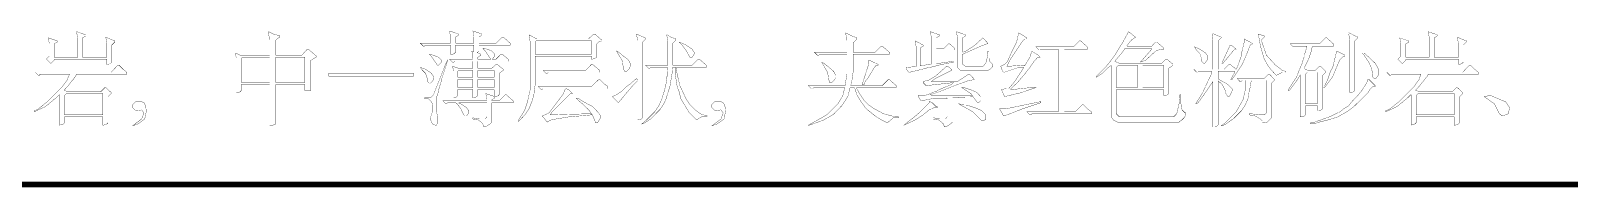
# Model space of a CAD drawing. Extents: x 94 to 452, y -72 to 1042.
# Drawn here: x 267.1 to 322.8, y 848.4 to 854 of the extents above; entities that cross this region are included whole.
import ezdxf

# ---------------------------------------------------------------- set-up
doc = ezdxf.new("R2010")
doc.units = 0
doc.header["$MEASUREMENT"] = 0
doc.layers.add('TREE_LAYER', color=7, linetype='Continuous')

msp = doc.modelspace()

# ---------------------------------------------------------------- linework, layer by layer
at = {"layer": 'TREE_LAYER'}
for points, const_width, elevation in [([(268.734431, 854.009172), (268.720705, 854.009172), (268.720705, 853.981721), (268.761882, 853.80329), (268.761882, 853.089565), (268.748156, 853.089565), (267.924627, 853.089565), (267.910901, 853.089565), (267.910901, 853.569957), (268.020705, 853.638584), (268.020705, 853.638584), (268.020705, 853.679761), (267.691294, 853.789565), (267.73247, 853.583682), (267.73247, 853.130741), (267.622666, 853.020937), (267.773647, 852.869957), (267.801098, 852.869957), (267.910901, 852.979761), (267.910901, 853.007212), (267.924627, 853.020937), (269.818745, 853.020937), (269.818745, 853.007212), (269.818745, 852.82878), (269.901098, 852.842506), (269.955999, 852.869957), (269.997176, 852.911133), (269.997176, 853.52878), (270.10698, 853.638584), (270.10698, 853.679761), (269.928549, 853.748388), (269.777568, 853.817016), (269.818745, 853.583682), (269.818745, 853.089565), (269.818745, 853.089565), (268.940313, 853.089565), (268.940313, 853.089565), (268.940313, 853.789565), (269.050117, 853.858192), (269.050117, 853.858192), (269.050117, 853.899368), (268.734431, 854.009172), (268.734431, 854.009172)], 0.01, 20), ([(275.693254, 854.009172), (275.679529, 854.009172), (275.679529, 853.940545), (275.720705, 853.720937), (275.720705, 853.171917), (275.720705, 853.158192), (274.650117, 853.158192), (274.485411, 853.240545), (274.471686, 853.240545), (274.471686, 853.226819), (274.512862, 853.062114), (274.512862, 851.813094), (274.595215, 851.813094), (274.650117, 851.840545), (274.691294, 851.881721), (274.691294, 852.101329), (274.705019, 852.101329), (275.720705, 852.101329), (275.720705, 852.101329), (275.720705, 850.605251), (275.761882, 850.605251), (275.885411, 850.646427), (275.940313, 850.673878), (275.940313, 852.101329), (275.940313, 852.101329), (276.997176, 852.101329), (276.997176, 852.101329), (276.997176, 851.881721), (277.216784, 851.881721), (277.216784, 852.979761), (277.395215, 853.089565), (277.408941, 853.089565), (277.408941, 853.130741), (277.271686, 853.25427), (277.120705, 853.3778), (277.079529, 853.3778), (276.887372, 853.158192), (275.940313, 853.158192), (275.940313, 853.171917), (275.940313, 853.707212), (276.077568, 853.817016), (276.091294, 853.817016), (276.091294, 853.858192), (275.871686, 853.926819), (275.85796, 853.926819), (275.693254, 854.009172), (275.693254, 854.009172)], 0.01, 20), ([(282.254039, 854.036623), (282.240313, 854.036623), (282.240313, 854.022898), (282.28149, 853.830741), (282.28149, 853.611133), (282.28149, 853.597408), (281.18345, 853.597408), (281.293254, 853.487604), (281.334431, 853.487604), (281.361882, 853.52878), (282.28149, 853.52878), (282.28149, 853.52878), (282.28149, 853.199368), (282.363843, 853.199368), (282.418745, 853.226819), (282.459921, 853.267996), (282.459921, 853.52878), (282.473647, 853.52878), (283.118745, 853.52878), (283.118745, 853.52878), (283.118745, 853.295447), (283.118745, 853.281721), (283.050117, 853.309172), (283.091294, 853.10329), (283.077568, 853.020937), (282.240313, 853.020937), (282.350117, 852.911133), (282.391294, 852.911133), (282.43247, 852.938584), (283.077568, 852.938584), (283.091294, 852.938584), (283.091294, 852.691525), (283.077568, 852.691525), (282.555999, 852.691525), (282.473647, 852.718976), (282.350117, 852.760153), (282.391294, 852.581721), (282.391294, 851.620937), (282.459921, 851.620937), (282.542274, 851.70329), (282.542274, 851.909172), (282.542274, 851.922898), (283.077568, 851.922898), (283.091294, 851.909172), (283.091294, 851.620937), (283.173647, 851.634663), (283.228549, 851.662114), (283.269725, 851.70329), (283.269725, 851.909172), (283.269725, 851.922898), (283.846196, 851.922898), (283.859921, 851.909172), (283.859921, 851.675839), (283.846196, 851.675839), (283.55796, 851.771917), (283.599137, 851.566035), (283.599137, 851.511133), (281.993254, 851.511133), (282.103058, 851.401329), (282.130509, 851.401329), (282.171686, 851.442506), (282.459921, 851.442506), (282.514823, 851.401329), (282.652078, 851.222898), (282.720705, 851.071917), (282.789333, 850.962114), (282.871686, 850.962114), (282.871686, 850.975839), (282.940313, 851.071917), (282.940313, 851.15427), (282.85796, 851.264074), (282.652078, 851.401329), (282.58345, 851.42878), (282.58345, 851.442506), (282.58345, 851.442506), (283.599137, 851.442506), (283.599137, 851.442506), (283.599137, 850.934663), (283.530509, 850.85231), (283.324627, 850.85231), (283.091294, 850.893486), (283.091294, 850.85231), (283.269725, 850.824859), (283.379529, 850.742506), (283.448156, 850.673878), (283.489333, 850.564074), (283.585411, 850.591525), (283.708941, 850.673878), (283.777568, 850.742506), (283.777568, 851.442506), (283.791294, 851.442506), (284.546196, 851.442506), (284.546196, 851.511133), (284.299137, 851.730741), (284.25796, 851.730741), (284.038352, 851.511133), (283.791294, 851.511133), (283.777568, 851.524859), (283.777568, 851.55231), (283.887372, 851.620937), (283.887372, 851.662114), (283.901098, 851.662114), (283.997176, 851.689565), (284.038352, 851.730741), (284.038352, 852.499368), (284.175607, 852.609172), (284.189333, 852.609172), (284.189333, 852.650349), (283.969725, 852.82878), (283.928549, 852.82878), (283.777568, 852.691525), (283.269725, 852.691525), (283.269725, 852.691525), (283.269725, 852.938584), (283.269725, 852.938584), (284.367764, 852.938584), (284.367764, 853.020937), (284.148156, 853.199368), (284.10698, 853.199368), (283.928549, 853.020937), (283.791294, 853.020937), (283.791294, 853.020937), (283.887372, 853.130741), (283.887372, 853.199368), (283.777568, 853.309172), (283.612862, 853.3778), (283.55796, 853.391525), (283.461882, 853.418976), (283.448156, 853.418976), (283.55796, 853.281721), (283.736392, 853.020937), (283.736392, 853.020937), (283.269725, 853.020937), (283.269725, 853.089565), (283.379529, 853.158192), (283.379529, 853.199368), (283.242274, 853.25427), (283.310901, 853.309172), (283.310901, 853.52878), (283.310901, 853.52878), (284.436392, 853.52878), (284.436392, 853.597408), (284.189333, 853.817016), (284.148156, 853.817016), (283.928549, 853.597408), (283.310901, 853.597408), (283.310901, 853.611133), (283.310901, 853.817016), (283.40698, 853.885643), (283.420705, 853.926819), (283.091294, 854.036623), (283.091294, 854.036623), (283.091294, 854.022898), (283.118745, 853.830741), (283.118745, 853.611133), (283.118745, 853.597408), (282.473647, 853.597408), (282.459921, 853.611133), (282.459921, 853.817016), (282.569725, 853.885643), (282.569725, 853.926819), (282.254039, 854.036623), (282.254039, 854.036623)], 0.01, 20), ([(287.510901, 853.926819), (287.469725, 853.926819), (287.277568, 853.748388), (285.410901, 853.748388), (285.122666, 853.899368), (285.163843, 853.65231), (285.163843, 851.909172), (285.08149, 851.538584), (285.08149, 851.511133), (284.971686, 851.181721), (284.861882, 851.00329), (284.724627, 850.783682), (284.724627, 850.742506), (284.985411, 851.017016), (285.122666, 851.222898), (285.23247, 851.497408), (285.301098, 851.730741), (285.314823, 851.895447), (285.342274, 852.060153), (285.342274, 853.117016), (285.342274, 853.130741), (287.387372, 853.130741), (287.387372, 853.117016), (287.387372, 853.020937), (287.428549, 853.020937), (287.524627, 853.048388), (287.579529, 853.089565), (287.579529, 853.569957), (287.648156, 853.638584), (287.75796, 853.679761), (287.75796, 853.707212), (287.510901, 853.926819), (287.510901, 853.926819)], 0.01, 20), ([(289.034431, 853.926819), (289.020705, 853.926819), (289.020705, 853.913094), (289.061882, 853.693486), (289.061882, 852.266035), (289.061882, 852.266035), (289.048156, 852.266035), (289.020705, 852.320937), (288.787372, 852.115055), (288.663843, 852.032702), (288.499137, 851.867996), (288.293254, 851.730741), (288.142274, 851.662114), (288.361882, 851.442506), (288.88345, 852.060153), (289.061882, 852.238584), (289.061882, 852.238584), (289.061882, 850.824859), (289.130509, 850.824859), (289.199137, 850.85231), (289.240313, 850.893486), (289.240313, 853.638584), (289.350117, 853.748388), (289.350117, 853.789565), (289.171686, 853.858192), (289.034431, 853.926819), (289.034431, 853.926819)], 0.01, 20), ([(296.610901, 853.967996), (296.610901, 853.967996), (296.610901, 853.913094), (296.652078, 853.693486), (296.652078, 853.281721), (296.638352, 853.267996), (295.471686, 853.267996), (295.58149, 853.158192), (295.622666, 853.158192), (295.663843, 853.199368), (296.638352, 853.199368), (296.652078, 853.199368), (296.652078, 852.485643), (296.58345, 852.087604), (296.58345, 852.060153), (295.252078, 852.060153), (295.361882, 851.950349), (295.403058, 851.950349), (295.444235, 851.991525), (296.569725, 851.991525), (296.569725, 851.991525), (296.501098, 851.70329), (296.322666, 851.401329), (295.952078, 851.030741), (295.677568, 850.866035), (295.252078, 850.632702), (295.293254, 850.632702), (295.801098, 850.811133), (296.171686, 851.030741), (296.473647, 851.346427), (296.679529, 851.662114), (296.761882, 851.9778), (296.775607, 851.991525), (296.912862, 851.991525), (296.926588, 851.9778), (297.022666, 851.70329), (297.159921, 851.483682), (297.324627, 851.250349), (297.365803, 851.209172), (297.708941, 850.934663), (297.942274, 850.797408), (298.10698, 850.715055), (298.120705, 850.715055), (298.326588, 850.893486), (298.518745, 850.893486), (298.518745, 850.934663), (298.395215, 850.934663), (297.969725, 851.044466), (297.640313, 851.222898), (297.420705, 851.373878), (297.269725, 851.524859), (297.091294, 851.799368), (296.995215, 851.9778), (297.008941, 851.991525), (298.436392, 851.991525), (298.436392, 852.060153), (298.189333, 852.279761), (298.148156, 852.279761), (297.928549, 852.060153), (296.789333, 852.060153), (296.789333, 852.073878), (296.830509, 852.238584), (296.844235, 852.389565), (296.871686, 852.540545), (296.871686, 853.199368), (296.871686, 853.199368), (298.189333, 853.199368), (298.189333, 853.267996), (297.928549, 853.487604), (297.887372, 853.487604), (297.667764, 853.267996), (296.871686, 853.267996), (296.871686, 853.281721), (296.871686, 853.597408), (297.008941, 853.748388), (297.008941, 853.789565), (296.830509, 853.858192), (296.610901, 853.967996), (296.610901, 853.967996)], 0.01, 20), ([(299.685411, 854.009172), (299.671686, 854.009172), (299.671686, 853.981721), (299.712862, 853.80329), (299.712862, 852.842506), (299.671686, 852.82878), (299.616784, 852.82878), (299.328549, 852.773878), (299.301098, 852.773878), (299.301098, 853.418976), (299.410901, 853.487604), (299.410901, 853.487604), (299.410901, 853.52878), (299.122666, 853.679761), (299.163843, 853.432702), (299.163843, 852.760153), (299.136392, 852.746427), (298.793254, 852.718976), (298.834431, 852.609172), (298.903058, 852.540545), (299.424627, 852.664074), (299.438352, 852.664074), (299.561882, 852.705251), (299.575607, 852.705251), (299.685411, 852.732702), (299.712862, 852.732702), (299.822666, 852.760153), (299.836392, 852.760153), (299.959921, 852.801329), (299.973647, 852.801329), (300.508941, 852.911133), (300.508941, 852.938584), (300.48149, 852.938584), (300.001098, 852.869957), (299.93247, 852.869957), (299.93247, 852.869957), (299.891294, 852.869957), (299.891294, 852.869957), (299.891294, 853.336623), (299.891294, 853.350349), (300.550117, 853.350349), (300.550117, 853.418976), (300.371686, 853.569957), (300.330509, 853.569957), (300.179529, 853.418976), (299.891294, 853.418976), (299.891294, 853.418976), (299.891294, 853.789565), (300.001098, 853.858192), (300.001098, 853.858192), (300.001098, 853.899368), (299.685411, 854.009172), (299.685411, 854.009172)], 0.01, 20), ([(300.63247, 854.009172), (300.618745, 854.009172), (300.618745, 853.981721), (300.659921, 853.80329), (300.659921, 852.718976), (300.769725, 852.609172), (301.75796, 852.609172), (301.867764, 852.6778), (301.936392, 852.760153), (301.936392, 852.82878), (301.826588, 852.938584), (301.799137, 853.048388), (301.799137, 853.309172), (301.75796, 853.309172), (301.75796, 853.226819), (301.716784, 852.979761), (301.716784, 852.938584), (301.648156, 852.82878), (301.579529, 852.760153), (300.948156, 852.760153), (300.838352, 852.842506), (300.838352, 853.199368), (300.852078, 853.199368), (301.497176, 853.487604), (301.716784, 853.569957), (301.75796, 853.569957), (301.75796, 853.597408), (301.579529, 853.789565), (301.277568, 853.515055), (300.961882, 853.309172), (300.852078, 853.267996), (300.838352, 853.281721), (300.838352, 853.789565), (300.948156, 853.858192), (300.948156, 853.858192), (300.948156, 853.899368), (300.63247, 854.009172), (300.63247, 854.009172)], 0.01, 20), ([(302.88345, 853.967996), (302.869725, 853.940545), (302.801098, 853.638584), (302.622666, 853.281721), (302.471686, 852.938584), (302.361882, 852.82878), (302.224627, 852.760153), (302.293254, 852.581721), (302.334431, 852.540545), (302.869725, 852.718976), (303.061882, 852.718976), (303.061882, 852.718976), (303.020705, 852.650349), (302.73247, 852.211133), (302.512862, 851.950349), (302.430509, 851.950349), (302.252078, 851.922898), (302.361882, 851.662114), (302.938352, 851.799368), (303.501098, 851.991525), (303.322666, 851.991525), (302.691294, 851.922898), (302.636392, 851.922898), (302.58149, 851.936623), (302.622666, 851.9778), (302.828549, 852.169957), (303.020705, 852.389565), (303.28149, 852.718976), (303.43247, 852.938584), (303.569725, 853.089565), (303.652078, 853.089565), (303.569725, 853.171917), (303.350117, 853.309172), (303.28149, 853.089565), (303.103058, 852.787604), (303.103058, 852.801329), (303.034431, 852.801329), (302.512862, 852.760153), (302.444235, 852.760153), (302.58149, 853.020937), (303.020705, 853.679761), (303.103058, 853.748388), (303.171686, 853.748388), (303.171686, 853.789565), (302.88345, 853.967996), (302.88345, 853.967996)], 0.01, 20), ([(306.863843, 854.009172), (306.850117, 853.995447), (306.836392, 853.967996), (306.671686, 853.666035), (306.342274, 853.130741), (306.054039, 852.760153), (305.68345, 852.389565), (305.68345, 852.362114), (305.903058, 852.499368), (306.095215, 852.691525), (306.218745, 852.787604), (306.23247, 852.787604), (306.23247, 852.787604), (306.23247, 850.934663), (306.23247, 850.920937), (306.314823, 850.811133), (306.452078, 850.742506), (308.689333, 850.742506), (308.689333, 850.756231), (308.785411, 850.811133), (308.88149, 850.907212), (308.936392, 851.00329), (308.936392, 851.071917), (308.908941, 851.071917), (308.799137, 851.181721), (308.75796, 851.401329), (308.75796, 851.730741), (308.716784, 851.730741), (308.716784, 851.620937), (308.689333, 851.42878), (308.689333, 851.401329), (308.60698, 851.044466), (308.497176, 850.934663), (306.520705, 850.934663), (306.410901, 851.044466), (306.410901, 851.909172), (306.424627, 851.922898), (308.126588, 851.922898), (308.140313, 851.909172), (308.140313, 851.70329), (308.18149, 851.70329), (308.277568, 851.730741), (308.318745, 851.771917), (308.318745, 852.691525), (308.455999, 852.787604), (308.469725, 852.801329), (308.469725, 852.82878), (308.250117, 853.020937), (308.208941, 853.020937), (308.05796, 852.869957), (306.520705, 852.869957), (306.369725, 852.938584), (306.355999, 852.938584), (306.603058, 853.226819), (306.740313, 853.418976), (307.687372, 853.418976), (307.701098, 853.3778), (307.289333, 852.911133), (307.48149, 852.979761), (307.838352, 853.309172), (308.016784, 853.3778), (308.140313, 853.3778), (308.140313, 853.418976), (307.879529, 853.638584), (307.838352, 853.638584), (307.701098, 853.487604), (306.808941, 853.487604), (306.795215, 853.501329), (306.959921, 853.707212), (307.110901, 853.817016), (306.863843, 854.009172), (306.863843, 854.009172)], 0.01, 20), ([(309.88345, 853.967996), (309.88345, 853.967996), (309.88345, 853.940545), (309.910901, 853.720937), (309.910901, 852.650349), (309.910901, 852.650349), (309.224627, 852.650349), (309.334431, 852.540545), (309.361882, 852.540545), (309.403058, 852.581721), (309.88345, 852.581721), (309.88345, 852.567996), (309.842274, 852.430741), (309.773647, 852.293486), (309.540313, 851.799368), (309.293254, 851.401329), (309.334431, 851.401329), (309.444235, 851.524859), (309.608941, 851.758192), (309.910901, 852.197408), (309.910901, 852.197408), (309.910901, 850.564074), (309.993254, 850.564074), (310.061882, 850.591525), (310.103058, 850.632702), (310.103058, 852.238584), (310.103058, 852.238584), (310.254039, 852.101329), (310.350117, 851.922898), (310.391294, 851.771917), (310.459921, 851.662114), (310.501098, 851.662114), (310.514823, 851.675839), (310.569725, 851.771917), (310.610901, 851.867996), (310.610901, 851.950349), (310.459921, 852.101329), (310.171686, 852.266035), (310.144235, 852.279761), (310.103058, 852.293486), (310.103058, 852.567996), (310.103058, 852.581721), (310.70698, 852.581721), (310.720705, 852.567996), (310.569725, 852.293486), (310.569725, 852.279761), (310.610901, 852.279761), (310.98149, 852.82878), (311.201098, 853.336623), (311.201098, 853.350349), (311.269725, 853.52878), (311.338352, 853.556231), (311.338352, 853.597408), (311.050117, 853.748388), (311.050117, 853.624859), (310.940313, 853.171917), (310.940313, 853.117016), (310.830509, 852.801329), (310.761882, 852.650349), (310.542274, 852.82878), (310.501098, 852.82878), (310.322666, 852.650349), (310.103058, 852.650349), (310.103058, 852.650349), (310.103058, 853.679761), (310.212862, 853.789565), (310.212862, 853.817016), (310.020705, 853.899368), (309.88345, 853.967996), (309.88345, 853.967996)], 0.01, 20), ([(311.571686, 853.926819), (311.55796, 853.926819), (311.55796, 853.913094), (311.599137, 853.748388), (311.640313, 853.487604), (311.68149, 853.350349), (311.777568, 853.020937), (311.928549, 852.760153), (312.038352, 852.622898), (312.216784, 852.430741), (312.436392, 852.540545), (312.546196, 852.540545), (312.546196, 852.581721), (312.436392, 852.609172), (312.189333, 852.801329), (311.859921, 853.158192), (311.667764, 853.707212), (311.777568, 853.817016), (311.777568, 853.858192), (311.571686, 853.926819), (311.571686, 853.926819)], 0.01, 20), ([(314.852078, 853.967996), (314.838352, 853.967996), (314.838352, 853.940545), (314.879529, 853.720937), (314.879529, 851.813094), (314.948156, 851.813094), (315.016784, 851.840545), (315.05796, 851.881721), (315.05796, 853.679761), (315.167764, 853.789565), (315.167764, 853.817016), (314.989333, 853.899368), (314.852078, 853.967996), (314.852078, 853.967996)], 0.01, 20), ([(317.734431, 854.009172), (317.720705, 854.009172), (317.720705, 853.981721), (317.761882, 853.80329), (317.761882, 853.089565), (317.748156, 853.089565), (316.924627, 853.089565), (316.910901, 853.089565), (316.910901, 853.569957), (317.020705, 853.638584), (317.020705, 853.638584), (317.020705, 853.679761), (316.691294, 853.789565), (316.73247, 853.583682), (316.73247, 853.130741), (316.622666, 853.020937), (316.773647, 852.869957), (316.801098, 852.869957), (316.910901, 852.979761), (316.910901, 853.007212), (316.924627, 853.020937), (318.818745, 853.020937), (318.818745, 853.007212), (318.818745, 852.82878), (318.901098, 852.842506), (318.955999, 852.869957), (318.997176, 852.911133), (318.997176, 853.52878), (319.10698, 853.638584), (319.10698, 853.679761), (318.928549, 853.748388), (318.777568, 853.817016), (318.818745, 853.583682), (318.818745, 853.089565), (318.818745, 853.089565), (317.940313, 853.089565), (317.940313, 853.089565), (317.940313, 853.789565), (318.050117, 853.858192), (318.050117, 853.858192), (318.050117, 853.899368), (317.734431, 854.009172), (317.734431, 854.009172)], 0.01, 20), ([(285.369725, 853.666035), (285.38345, 853.679761), (287.387372, 853.679761), (287.387372, 853.666035), (287.387372, 853.199368), (287.387372, 853.199368), (285.342274, 853.199368), (285.342274, 853.199368), (285.342274, 853.638584), (285.369725, 853.666035), (285.369725, 853.666035)], 0.01, 20), ([(290.13247, 853.899368), (290.118745, 853.899368), (290.118745, 853.871917), (290.159921, 853.65231), (290.159921, 852.869957), (290.159921, 852.869957), (290.159921, 852.801329), (290.146196, 852.801329), (289.350117, 852.801329), (289.459921, 852.691525), (289.501098, 852.691525), (289.542274, 852.718976), (290.146196, 852.718976), (290.146196, 852.718976), (290.13247, 852.513094), (290.13247, 852.513094), (290.13247, 852.458192), (290.13247, 852.444466), (290.13247, 852.389565), (290.118745, 852.389565), (290.118745, 852.307212), (290.077568, 852.046427), (290.022666, 851.85427), (290.008941, 851.799368), (289.967764, 851.689565), (289.940313, 851.579761), (289.830509, 851.332702), (289.679529, 851.113094), (289.377568, 850.811133), (289.212862, 850.673878), (289.322666, 850.715055), (289.528549, 850.85231), (289.871686, 851.195447), (290.008941, 851.401329), (290.036392, 851.456231), (290.091294, 851.579761), (290.091294, 851.593486), (290.228549, 852.018976), (290.269725, 852.266035), (290.310901, 852.513094), (290.324627, 852.705251), (290.324627, 852.718976), (290.40698, 852.718976), (290.420705, 852.718976), (290.420705, 852.485643), (290.448156, 852.320937), (290.489333, 852.060153), (290.530509, 851.922898), (290.530509, 851.909172), (290.55796, 851.867996), (290.626588, 851.593486), (290.818745, 851.264074), (290.928549, 851.085643), (291.189333, 850.824859), (291.216784, 850.824859), (291.299137, 850.893486), (291.395215, 850.934663), (291.587372, 850.934663), (291.587372, 850.962114), (291.326588, 851.044466), (291.148156, 851.181721), (290.955999, 851.373878), (290.818745, 851.579761), (290.599137, 852.046427), (290.530509, 852.320937), (290.530509, 852.334663), (290.503058, 852.417016), (290.503058, 852.430741), (290.448156, 852.718976), (290.461882, 852.718976), (291.546196, 852.718976), (291.546196, 852.801329), (291.299137, 853.020937), (291.25796, 853.020937), (291.038352, 852.801329), (290.338352, 852.801329), (290.338352, 852.82878), (290.338352, 852.869957), (290.338352, 853.597408), (290.448156, 853.707212), (290.448156, 853.748388), (290.269725, 853.817016), (290.13247, 853.899368), (290.13247, 853.899368)], 0.01, 20), ([(290.571686, 853.638584), (290.55796, 853.638584), (290.68149, 853.515055), (290.818745, 853.336623), (290.901098, 853.185643), (290.955999, 853.089565), (290.969725, 853.089565), (291.038352, 853.089565), (291.10698, 853.199368), (291.10698, 853.267996), (291.038352, 853.3778), (290.818745, 853.52878), (290.571686, 853.638584), (290.571686, 853.638584)], 0.01, 20), ([(305.120705, 853.679761), (305.079529, 853.679761), (304.859921, 853.460153), (303.501098, 853.460153), (303.610901, 853.350349), (303.652078, 853.350349), (303.679529, 853.3778), (304.297176, 853.3778), (304.310901, 853.3778), (304.310901, 851.113094), (304.297176, 851.113094), (303.171686, 851.113094), (303.28149, 851.00329), (303.322666, 851.00329), (303.350117, 851.044466), (305.518745, 851.044466), (305.518745, 851.113094), (305.367764, 851.222898), (305.216784, 851.373878), (305.189333, 851.373878), (304.928549, 851.113094), (304.530509, 851.113094), (304.530509, 851.113094), (304.530509, 853.3778), (304.530509, 853.3778), (305.367764, 853.3778), (305.367764, 853.460153), (305.120705, 853.679761), (305.120705, 853.679761)], 0.01, 20), ([(309.265803, 853.460153), (309.252078, 853.460153), (309.320705, 853.350349), (309.444235, 853.226819), (309.512862, 853.020937), (309.512862, 852.938584), (309.58149, 852.869957), (309.622666, 852.869957), (309.73247, 853.007212), (309.73247, 853.130741), (309.650117, 853.240545), (309.444235, 853.3778), (309.265803, 853.460153), (309.265803, 853.460153)], 0.01, 20), ([(310.58345, 853.52878), (310.542274, 853.52878), (310.240313, 852.869957), (310.28149, 852.869957), (310.679529, 853.350349), (310.761882, 853.3778), (310.58345, 853.52878), (310.58345, 853.52878)], 0.01, 20), ([(314.042274, 853.789565), (314.001098, 853.789565), (313.78149, 853.569957), (312.724627, 853.569957), (312.834431, 853.460153), (312.861882, 853.460153), (312.903058, 853.487604), (313.328549, 853.487604), (313.328549, 853.487604), (313.23247, 853.158192), (313.23247, 853.117016), (313.191294, 853.007212), (313.163843, 852.897408), (313.054039, 852.636623), (312.944235, 852.362114), (312.68345, 851.964074), (312.642274, 851.881721), (312.642274, 851.881721), (312.68345, 851.881721), (312.697176, 851.895447), (312.971686, 852.266035), (313.08149, 852.444466), (313.08149, 852.444466), (313.08149, 850.934663), (313.177568, 850.934663), (313.23247, 850.962114), (313.273647, 851.00329), (313.273647, 851.332702), (313.273647, 851.332702), (313.699137, 851.332702), (313.712862, 851.332702), (313.712862, 851.15427), (313.754039, 851.15427), (313.850117, 851.181721), (313.891294, 851.222898), (313.891294, 852.430741), (314.001098, 852.540545), (314.001098, 852.581721), (313.822666, 852.760153), (313.78149, 852.760153), (313.630509, 852.609172), (313.369725, 852.609172), (313.218745, 852.6778), (313.218745, 852.691525), (313.38345, 853.007212), (313.493254, 853.336623), (313.493254, 853.391525), (313.534431, 853.487604), (314.289333, 853.487604), (314.289333, 853.569957), (314.042274, 853.789565), (314.042274, 853.789565)], 0.01, 20), ([(274.73247, 853.089565), (274.73247, 853.089565), (275.720705, 853.089565), (275.720705, 853.089565), (275.720705, 852.183682), (275.720705, 852.169957), (274.705019, 852.169957), (274.691294, 852.183682), (274.691294, 853.048388), (274.73247, 853.089565), (274.73247, 853.089565)], 0.01, 20), ([(275.940313, 853.089565), (275.940313, 853.089565), (276.997176, 853.089565), (276.997176, 853.089565), (276.997176, 852.183682), (276.997176, 852.169957), (275.940313, 852.169957), (275.940313, 852.183682), (275.940313, 853.089565), (275.940313, 853.089565)], 0.01, 20), ([(282.171686, 852.979761), (282.130509, 852.911133), (281.691294, 851.813094), (281.663843, 851.730741), (281.554039, 851.620937), (281.334431, 851.620937), (281.334431, 851.593486), (281.471686, 851.593486), (281.595215, 851.469957), (281.622666, 851.373878), (281.622666, 851.113094), (281.554039, 850.907212), (281.554039, 850.824859), (281.622666, 850.673878), (281.718745, 850.632702), (281.773647, 850.632702), (281.801098, 850.701329), (281.801098, 850.975839), (281.773647, 851.113094), (281.773647, 851.662114), (281.814823, 851.744466), (281.855999, 851.936623), (281.952078, 852.25231), (281.952078, 852.293486), (282.130509, 852.82878), (282.171686, 852.979761), (282.171686, 852.979761)], 0.01, 20), ([(281.526588, 853.199368), (281.512862, 853.199368), (281.622666, 853.062114), (281.801098, 852.801329), (281.842274, 852.801329), (281.952078, 852.911133), (281.952078, 852.979761), (281.842274, 853.089565), (281.663843, 853.158192), (281.608941, 853.171917), (281.526588, 853.199368), (281.526588, 853.199368)], 0.01, 20), ([(287.428549, 852.82878), (287.387372, 852.82878), (287.167764, 852.609172), (285.630509, 852.609172), (285.740313, 852.499368), (285.78149, 852.499368), (285.822666, 852.540545), (287.689333, 852.540545), (287.689333, 852.609172), (287.428549, 852.82878), (287.428549, 852.82878)], 0.01, 20), ([(288.293254, 853.309172), (288.293254, 853.309172), (288.30698, 853.295447), (288.512862, 852.938584), (288.540313, 852.705251), (288.58149, 852.581721), (288.58149, 852.581721), (288.663843, 852.581721), (288.746196, 852.664074), (288.801098, 852.760153), (288.801098, 852.842506), (288.73247, 852.979761), (288.705019, 853.007212), (288.512862, 853.158192), (288.375607, 853.267996), (288.293254, 853.309172), (288.293254, 853.309172)], 0.01, 20), ([(295.73247, 852.911133), (295.73247, 852.911133), (295.746196, 852.883682), (295.952078, 852.540545), (295.979529, 852.307212), (296.020705, 852.183682), (296.020705, 852.169957), (296.103058, 852.169957), (296.185411, 852.25231), (296.240313, 852.348388), (296.240313, 852.430741), (296.171686, 852.567996), (296.144235, 852.595447), (295.952078, 852.760153), (295.814823, 852.869957), (295.73247, 852.911133), (295.73247, 852.911133)], 0.01, 20), ([(297.461882, 852.979761), (297.448156, 852.979761), (297.448156, 852.869957), (297.201098, 852.101329), (297.269725, 852.101329), (297.310901, 852.211133), (297.420705, 852.348388), (297.640313, 852.718976), (297.708941, 852.801329), (297.777568, 852.801329), (297.777568, 852.82878), (297.461882, 852.979761), (297.461882, 852.979761)], 0.01, 20), ([(314.412862, 853.309172), (314.399137, 853.295447), (314.261882, 852.718976), (314.179529, 852.581721), (314.069725, 852.25231), (313.973647, 852.073878), (313.93247, 851.991525), (313.959921, 851.991525), (313.973647, 852.005251), (314.261882, 852.389565), (314.508941, 852.979761), (314.659921, 853.130741), (314.701098, 853.130741), (314.687372, 853.171917), (314.412862, 853.309172), (314.412862, 853.309172)], 0.01, 20), ([(315.401098, 853.240545), (315.318745, 853.240545), (315.401098, 853.158192), (315.565803, 852.911133), (315.579529, 852.883682), (315.648156, 852.732702), (315.716784, 852.485643), (315.716784, 852.362114), (315.75796, 852.320937), (315.826588, 852.320937), (315.936392, 852.458192), (315.936392, 852.622898), (315.867764, 852.760153), (315.799137, 852.869957), (315.552078, 853.10329), (315.401098, 853.240545), (315.401098, 853.240545)], 0.01, 20), ([(270.25796, 852.801329), (270.216784, 852.801329), (269.969725, 852.540545), (267.224627, 852.540545), (267.334431, 852.430741), (267.361882, 852.430741), (267.403058, 852.471917), (268.459921, 852.471917), (268.459921, 852.458192), (268.405019, 852.334663), (268.391294, 852.279761), (268.212862, 852.032702), (267.650117, 851.469957), (267.30698, 851.195447), (267.18345, 851.15427), (267.18345, 851.113094), (267.540313, 851.2778), (267.595215, 851.305251), (267.979529, 851.620937), (268.089333, 851.730741), (268.103058, 851.730741), (268.103058, 850.632702), (268.185411, 850.646427), (268.240313, 850.673878), (268.28149, 850.715055), (268.28149, 850.920937), (268.28149, 850.934663), (269.667764, 850.934663), (269.667764, 850.920937), (269.667764, 850.632702), (269.708941, 850.632702), (269.818745, 850.673878), (269.859921, 850.715055), (269.859921, 851.662114), (269.969725, 851.771917), (269.969725, 851.813094), (269.777568, 851.991525), (269.750117, 851.991525), (269.599137, 851.840545), (268.391294, 851.840545), (268.267764, 851.895447), (268.405019, 852.046427), (268.679529, 852.389565), (268.720705, 852.471917), (270.546196, 852.471917), (270.546196, 852.540545), (270.408941, 852.650349), (270.25796, 852.801329), (270.25796, 852.801329)], 0.01, 20), ([(280.936392, 852.513094), (277.861882, 852.513094), (277.861882, 852.485643), (277.861882, 852.40329), (280.442274, 852.40329), (280.936392, 852.40329), (280.936392, 852.458192), (280.936392, 852.513094)], 0.01, 20), ([(281.197176, 852.718976), (281.18345, 852.718976), (281.252078, 852.622898), (281.375607, 852.499368), (281.444235, 852.293486), (281.444235, 852.211133), (281.512862, 852.142506), (281.554039, 852.142506), (281.663843, 852.279761), (281.650117, 852.40329), (281.58149, 852.513094), (281.375607, 852.650349), (281.197176, 852.718976), (281.197176, 852.718976)], 0.01, 20), ([(282.58345, 852.609172), (282.597176, 852.609172), (283.077568, 852.609172), (283.091294, 852.609172), (283.091294, 852.362114), (283.077568, 852.362114), (282.542274, 852.362114), (282.542274, 852.362114), (282.542274, 852.581721), (282.58345, 852.609172), (282.58345, 852.609172)], 0.01, 20), ([(282.542274, 852.279761), (282.542274, 852.279761), (283.077568, 852.279761), (283.091294, 852.279761), (283.091294, 851.991525), (283.077568, 851.991525), (282.542274, 851.991525), (282.542274, 851.991525), (282.542274, 852.279761), (282.542274, 852.279761)], 0.01, 20), ([(283.269725, 852.609172), (283.269725, 852.609172), (283.846196, 852.609172), (283.859921, 852.609172), (283.859921, 852.362114), (283.846196, 852.362114), (283.269725, 852.362114), (283.269725, 852.362114), (283.269725, 852.609172), (283.269725, 852.609172)], 0.01, 20), ([(283.269725, 852.279761), (283.269725, 852.279761), (283.846196, 852.279761), (283.859921, 852.279761), (283.859921, 851.991525), (283.846196, 851.991525), (283.269725, 851.991525), (283.269725, 851.991525), (283.269725, 852.279761), (283.269725, 852.279761)], 0.01, 20), ([(287.689333, 852.279761), (287.648156, 852.279761), (287.387372, 852.032702), (285.452078, 852.032702), (285.561882, 851.922898), (285.603058, 851.922898), (285.630509, 851.950349), (286.440313, 851.950349), (286.440313, 851.950349), (286.371686, 851.771917), (285.863843, 851.085643), (285.822666, 851.058192), (285.603058, 850.962114), (285.78149, 850.742506), (285.93247, 850.824859), (286.261882, 850.879761), (286.605019, 850.934663), (286.659921, 850.934663), (287.387372, 851.00329), (287.359921, 851.044466), (286.385411, 851.017016), (286.371686, 851.017016), (286.055999, 851.00329), (286.055999, 851.00329), (285.905019, 851.00329), (285.891294, 851.00329), (285.959921, 851.113094), (286.618745, 851.771917), (286.701098, 851.771917), (286.550117, 851.922898), (286.467764, 851.950349), (286.467764, 851.950349), (286.467764, 851.950349), (287.977568, 851.950349), (287.977568, 852.032702), (287.826588, 852.142506), (287.689333, 852.279761), (287.689333, 852.279761)], 0.01, 20), ([(300.303058, 852.760153), (300.261882, 852.760153), (300.124627, 852.636623), (299.905019, 852.444466), (299.863843, 852.40329), (299.603058, 852.25231), (299.410901, 852.211133), (299.410901, 852.169957), (299.520705, 852.060153), (300.508941, 852.169957), (300.508941, 852.169957), (300.440313, 852.101329), (300.069725, 851.950349), (299.863843, 851.840545), (299.795215, 851.826819), (299.575607, 851.730741), (299.561882, 851.730741), (299.465803, 851.70329), (299.23247, 851.70329), (299.273647, 851.593486), (299.342274, 851.511133), (299.767764, 851.593486), (300.138352, 851.593486), (300.138352, 851.593486), (300.20698, 851.593486), (300.20698, 851.593486), (300.275607, 851.593486), (300.275607, 851.607212), (300.289333, 851.593486), (300.289333, 850.934663), (300.220705, 850.85231), (300.014823, 850.85231), (299.808941, 850.893486), (299.78149, 850.893486), (299.78149, 850.85231), (299.959921, 850.824859), (300.069725, 850.742506), (300.152078, 850.673878), (300.179529, 850.564074), (300.303058, 850.605251), (300.399137, 850.673878), (300.48149, 850.742506), (300.48149, 851.607212), (300.48149, 851.620937), (300.550117, 851.620937), (300.550117, 851.620937), (300.618745, 851.620937), (300.63247, 851.620937), (300.701098, 851.620937), (300.701098, 851.634663), (300.769725, 851.634663), (300.769725, 851.634663), (300.838352, 851.634663), (300.852078, 851.634663), (300.920705, 851.634663), (300.920705, 851.648388), (300.989333, 851.648388), (300.989333, 851.648388), (301.05796, 851.648388), (301.071686, 851.648388), (301.140313, 851.648388), (301.140313, 851.662114), (301.208941, 851.662114), (301.222666, 851.662114), (301.387372, 851.442506), (301.428549, 851.442506), (301.497176, 851.511133), (301.497176, 851.662114), (301.359921, 851.813094), (301.112862, 851.922898), (301.099137, 851.922898), (300.893254, 851.991525), (300.810901, 851.991525), (301.140313, 851.771917), (301.195215, 851.70329), (301.18149, 851.70329), (299.740313, 851.70329), (299.671686, 851.730741), (300.001098, 851.840545), (300.550117, 852.060153), (300.591294, 852.073878), (301.044235, 852.238584), (301.277568, 852.279761), (301.099137, 852.471917), (301.05796, 852.471917), (300.659921, 852.211133), (299.726588, 852.211133), (299.712862, 852.211133), (299.863843, 852.320937), (299.863843, 852.320937), (300.440313, 852.609172), (300.440313, 852.609172), (300.440313, 852.650349), (300.303058, 852.760153), (300.303058, 852.760153)], 0.01, 20), ([(306.479529, 852.787604), (306.493254, 852.801329), (307.179529, 852.801329), (307.179529, 852.787604), (307.179529, 851.991525), (307.179529, 851.991525), (306.424627, 851.991525), (306.410901, 851.991525), (306.410901, 852.718976), (306.479529, 852.787604), (306.479529, 852.787604)], 0.01, 20), ([(307.371686, 852.787604), (307.371686, 852.801329), (308.126588, 852.801329), (308.140313, 852.787604), (308.140313, 851.991525), (308.126588, 851.991525), (307.371686, 851.991525), (307.371686, 851.991525), (307.371686, 852.787604), (307.371686, 852.787604)], 0.01, 20), ([(311.969725, 852.471917), (311.928549, 852.471917), (311.777568, 852.320937), (310.789333, 852.320937), (310.899137, 852.211133), (310.940313, 852.211133), (310.98149, 852.25231), (311.077568, 852.25231), (311.091294, 852.238584), (311.091294, 851.909172), (311.008941, 851.55231), (310.761882, 851.113094), (310.377568, 850.72878), (310.212862, 850.605251), (310.254039, 850.605251), (310.391294, 850.673878), (310.679529, 850.879761), (310.954039, 851.15427), (311.091294, 851.360153), (311.201098, 851.620937), (311.228549, 851.840545), (311.269725, 852.005251), (311.28345, 852.101329), (311.310901, 852.25231), (311.846196, 852.25231), (311.859921, 852.238584), (311.859921, 851.071917), (311.777568, 851.00329), (311.626588, 851.00329), (311.28345, 851.044466), (311.228549, 851.044466), (311.228549, 851.00329), (311.448156, 850.962114), (311.640313, 850.85231), (311.708941, 850.783682), (311.708941, 850.715055), (311.791294, 850.715055), (311.887372, 850.742506), (312.038352, 850.893486), (312.038352, 852.142506), (312.148156, 852.25231), (312.148156, 852.279761), (311.969725, 852.471917), (311.969725, 852.471917)], 0.01, 20), ([(313.342274, 852.540545), (313.342274, 852.540545), (313.699137, 852.540545), (313.712862, 852.540545), (313.712862, 851.415055), (313.699137, 851.401329), (313.273647, 851.401329), (313.273647, 851.415055), (313.273647, 852.471917), (313.342274, 852.540545), (313.342274, 852.540545)], 0.01, 20), ([(315.579529, 852.279761), (315.538352, 852.279761), (315.497176, 852.169957), (315.318745, 851.881721), (315.167764, 851.70329), (314.90698, 851.42878), (314.838352, 851.332702), (314.659921, 851.222898), (314.522666, 851.113094), (314.152078, 850.934663), (313.534431, 850.715055), (313.452078, 850.715055), (313.452078, 850.673878), (313.561882, 850.673878), (313.78149, 850.742506), (314.110901, 850.824859), (314.426588, 850.920937), (314.769725, 851.113094), (315.016784, 851.291525), (315.552078, 851.813094), (315.60698, 851.922898), (315.716784, 852.032702), (315.799137, 852.032702), (315.799137, 852.060153), (315.579529, 852.279761), (315.579529, 852.279761)], 0.01, 20), ([(319.25796, 852.801329), (319.216784, 852.801329), (318.969725, 852.540545), (316.224627, 852.540545), (316.334431, 852.430741), (316.361882, 852.430741), (316.403058, 852.471917), (317.459921, 852.471917), (317.459921, 852.458192), (317.405019, 852.334663), (317.391294, 852.279761), (317.212862, 852.032702), (316.650117, 851.469957), (316.30698, 851.195447), (316.18345, 851.15427), (316.18345, 851.113094), (316.540313, 851.2778), (316.595215, 851.305251), (316.979529, 851.620937), (317.089333, 851.730741), (317.103058, 851.730741), (317.103058, 850.632702), (317.185411, 850.646427), (317.240313, 850.673878), (317.28149, 850.715055), (317.28149, 850.920937), (317.28149, 850.934663), (318.667764, 850.934663), (318.667764, 850.920937), (318.667764, 850.632702), (318.708941, 850.632702), (318.818745, 850.673878), (318.859921, 850.715055), (318.859921, 851.662114), (318.969725, 851.771917), (318.969725, 851.813094), (318.777568, 851.991525), (318.750117, 851.991525), (318.599137, 851.840545), (317.391294, 851.840545), (317.267764, 851.895447), (317.405019, 852.046427), (317.679529, 852.389565), (317.720705, 852.471917), (319.546196, 852.471917), (319.546196, 852.540545), (319.408941, 852.650349), (319.25796, 852.801329), (319.25796, 852.801329)], 0.01, 20), ([(268.350117, 851.771917), (268.350117, 851.771917), (269.667764, 851.771917), (269.667764, 851.771917), (269.667764, 851.00329), (269.667764, 851.00329), (268.28149, 851.00329), (268.28149, 851.00329), (268.28149, 851.70329), (268.350117, 851.771917), (268.350117, 851.771917)], 0.01, 20), ([(317.350117, 851.771917), (317.350117, 851.771917), (318.667764, 851.771917), (318.667764, 851.771917), (318.667764, 851.00329), (318.667764, 851.00329), (317.28149, 851.00329), (317.28149, 851.00329), (317.28149, 851.70329), (317.350117, 851.771917), (317.350117, 851.771917)], 0.01, 20), ([(319.985411, 851.70329), (319.95796, 851.70329), (319.752078, 851.662114), (320.122666, 851.401329), (320.301098, 851.044466), (320.410901, 850.962114), (320.630509, 851.044466), (320.671686, 851.264074), (320.534431, 851.469957), (319.985411, 851.70329), (319.985411, 851.70329)], 0.01, 20), ([(271.08149, 851.483682), (270.861882, 851.483682), (270.752078, 851.373878), (270.752078, 851.264074), (270.861882, 851.15427), (271.08149, 851.181721), (271.163843, 851.071917), (271.08149, 850.85231), (270.752078, 850.605251), (270.944235, 850.673878), (271.191294, 850.85231), (271.246196, 851.113094), (271.23247, 851.291525), (271.177568, 851.42878), (271.08149, 851.483682), (271.08149, 851.483682)], 0.01, 20), ([(286.920705, 851.593486), (286.838352, 851.593486), (287.05796, 851.401329), (287.291294, 851.181721), (287.401098, 851.030741), (287.469725, 850.893486), (287.538352, 850.715055), (287.60698, 850.715055), (287.716784, 850.893486), (287.716784, 850.962114), (287.648156, 851.071917), (287.428549, 851.305251), (287.085411, 851.483682), (286.920705, 851.593486), (286.920705, 851.593486)], 0.01, 20), ([(292.08149, 851.483682), (291.861882, 851.483682), (291.752078, 851.373878), (291.752078, 851.264074), (291.861882, 851.15427), (292.08149, 851.181721), (292.163843, 851.071917), (292.08149, 850.85231), (291.752078, 850.605251), (291.944235, 850.673878), (292.191294, 850.85231), (292.246196, 851.113094), (292.23247, 851.291525), (292.177568, 851.42878), (292.08149, 851.483682), (292.08149, 851.483682)], 0.01, 20), ([(299.644235, 851.483682), (299.630509, 851.483682), (299.630509, 851.442506), (299.246196, 851.058192), (298.999137, 850.85231), (298.903058, 850.783682), (298.724627, 850.632702), (299.136392, 850.824859), (299.410901, 851.00329), (299.630509, 851.181721), (299.808941, 851.264074), (299.93247, 851.264074), (299.93247, 851.291525), (299.891294, 851.291525), (299.740313, 851.442506), (299.644235, 851.483682), (299.644235, 851.483682)], 0.01, 20), ([(300.714823, 851.401329), (300.701098, 851.401329), (300.989333, 851.236623), (301.030509, 851.222898), (301.208941, 851.113094), (301.538352, 850.783682), (301.60698, 850.783682), (301.689333, 850.85231), (301.689333, 851.00329), (301.538352, 851.15427), (301.291294, 851.264074), (301.277568, 851.264074), (301.071686, 851.332702), (300.975607, 851.346427), (300.961882, 851.360153), (300.893254, 851.360153), (300.714823, 851.401329), (300.714823, 851.401329)], 0.01, 20), ([(303.679529, 851.483682), (302.416784, 851.222898), (302.18345, 851.222898), (302.320705, 850.975839), (302.334431, 850.962114), (302.567764, 851.044466), (303.020705, 851.222898), (303.679529, 851.442506), (303.679529, 851.442506), (303.679529, 851.483682), (303.679529, 851.483682)], 0.01, 20), ([(221.22612, 848.485862), (399.22612, 848.485862)], 0.2, 178)]:
    msp.add_lwpolyline(points, dxfattribs=dict(at, const_width=const_width, elevation=elevation))

doc.saveas('drawing.dxf')
